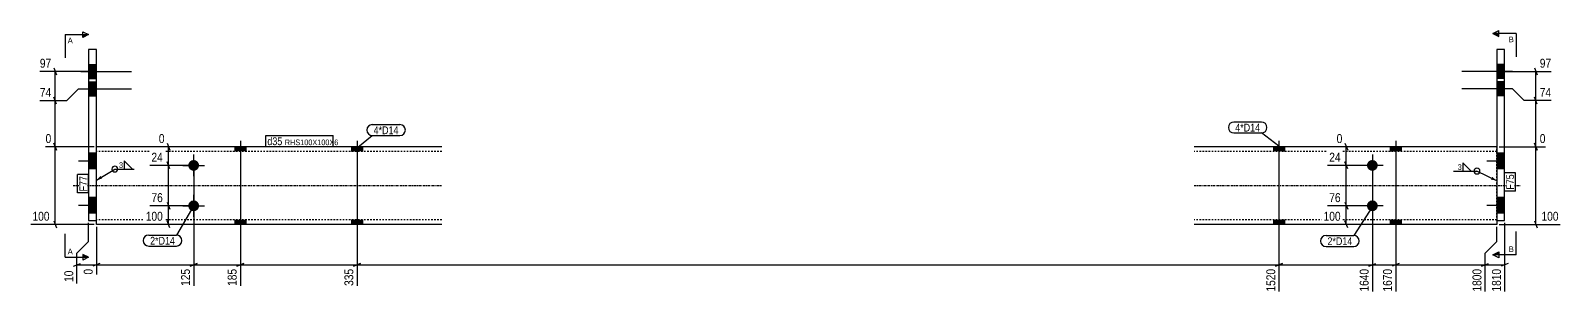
# Model space of a CAD drawing. Header units: millimetres. Extents: x 7 to 27937, y 5 to 621.
# Drawn here: x 7 to 1973, y 5 to 343 of the extents above; entities that cross this region are included whole.
import ezdxf

# ---------------------------------------------------------------- set-up
doc = ezdxf.new("R2010")
doc.units = ezdxf.units.MM
doc.linetypes.add('DXK_LINE_DOT2', pattern=[3.9198, 1.9599, -1.9599])
doc.linetypes.add('DXK_LINE_DOT3', pattern=[5.9187, 2.979, -0.9799, 0.9799, -0.9799])
for name, color, linetype in [('MÅLSÆTNING', 7, 'Continuous'), ('STÅL', 7, 'Continuous'), ('TEKST', 7, 'Continuous')]:
    doc.layers.add(name, color=color, linetype=linetype)
doc.styles.add('Arial', font='ARIAL.TTF', dxfattribs={"height": 0.2})
doc.styles.add('Arial Narrow', font='ARIALN.TTF', dxfattribs={"height": 0.2})

msp = doc.modelspace()

# ---------------------------------------------------------------- hatches: boundary and pattern name
at = {"layer": 'STÅL', "linetype": 'Continuous'}
for points in [[(91.6, 281.6), (91.6, 299.6), (81.6, 299.6), (81.6, 281.6)], [(1891.6, 299.6), (1891.6, 281.6), (1901.6, 281.6), (1901.6, 299.6)], [(91.6, 259.1), (91.6, 277.1), (81.6, 277.1), (81.6, 259.1)], [(1891.6, 277.1), (1891.6, 259.1), (1901.6, 259.1), (1901.6, 277.1)], [(91.6, 165.6), (91.6, 185.6), (81.6, 185.6), (81.6, 165.6)], [(269.6, 187.6), (283.6, 187.6), (283.6, 193.6), (269.6, 193.6)], [(269.6, 187.6), (283.6, 187.6), (283.6, 193.6), (269.6, 193.6)], [(419.6, 187.6), (433.6, 187.6), (433.6, 193.6), (419.6, 193.6)], [(419.6, 187.6), (433.6, 187.6), (433.6, 193.6), (419.6, 193.6)], [(1604.6, 187.6), (1618.6, 187.6), (1618.6, 193.6), (1604.6, 193.6)], [(1604.6, 187.6), (1618.6, 187.6), (1618.6, 193.6), (1604.6, 193.6)], [(1754.6, 187.6), (1768.6, 187.6), (1768.6, 193.6), (1754.6, 193.6)], [(1754.6, 187.6), (1768.6, 187.6), (1768.6, 193.6), (1754.6, 193.6)], [(1901.6, 165.6), (1901.6, 185.6), (1891.6, 185.6), (1891.6, 165.6)], [(216.6, 176.6, -1), (216.6, 162.6, -1)], [(1731.6, 162.6, -1), (1731.6, 176.6, -1)], [(91.6, 108.6), (91.6, 128.6), (81.6, 128.6), (81.6, 108.6)], [(216.6, 124.6, -1), (216.6, 110.6, -1)], [(1731.6, 110.6, -1), (1731.6, 124.6, -1)], [(1901.6, 108.6), (1901.6, 128.6), (1891.6, 128.6), (1891.6, 108.6)], [(269.6, 93.6), (283.6, 93.6), (283.6, 99.6), (269.6, 99.6)], [(269.6, 93.6), (283.6, 93.6), (283.6, 99.6), (269.6, 99.6)], [(419.6, 93.6), (433.6, 93.6), (433.6, 99.6), (419.6, 99.6)], [(419.6, 93.6), (433.6, 93.6), (433.6, 99.6), (419.6, 99.6)], [(1604.6, 93.6), (1618.6, 93.6), (1618.6, 99.6), (1604.6, 99.6)], [(1604.6, 93.6), (1618.6, 93.6), (1618.6, 99.6), (1604.6, 99.6)], [(1754.6, 93.6), (1768.6, 93.6), (1768.6, 99.6), (1754.6, 99.6)], [(1754.6, 93.6), (1768.6, 93.6), (1768.6, 99.6), (1754.6, 99.6)]]:
    msp.add_hatch(color=96, dxfattribs=at).paths.add_polyline_path(points)
at = {"layer": 'TEKST', "linetype": 'Continuous'}
for color, points in [(30, [(74.1, 334.2), (74.1, 338), (81.6, 338)]), (30, [(1894.1, 339.4), (1894.1, 335.7), (1886.6, 339.4)]), (3, [(99, 152.8), (91.6, 150.5), (97, 156)]), (3, [(1885.7, 154.8), (1891.6, 149.8), (1884, 151.4)]), (30, [(74.1, 51.4), (74.1, 55.1), (81.6, 51.4)]), (30, [(1894.1, 58.3), (1894.1, 54.5), (1886.6, 54.5)])]:
    msp.add_hatch(color=color, dxfattribs=at).paths.add_polyline_path(points)

# ---------------------------------------------------------------- linework, layer by layer
at = {"layer": 'MÅLSÆTNING', "color": 7, "linetype": 'Continuous'}
for p, q in [((36.8, 295.1), (40.4, 286.1)), ((1939.9, 295.1), (1943.5, 286.1)), ((88.6, 290.6), (18.9, 290.6)), ((38.6, 253.1), (38.6, 290.6)), ((1894.6, 290.6), (1961.4, 290.6)), ((1941.7, 253.1), (1941.7, 290.6)), ((40.4, 248.6), (36.8, 257.6)), ((40.4, 248.6), (36.8, 257.6)), ((53.6, 253.1), (68.6, 268.1)), ((53.6, 253.1), (68.6, 268.1)), ((68.6, 268.1), (88.6, 268.1)), ((68.6, 268.1), (88.6, 268.1)), ((1911.7, 268.1), (1894.6, 268.1)), ((1911.7, 268.1), (1894.6, 268.1)), ((1926.7, 253.1), (1911.7, 268.1)), ((1926.7, 253.1), (1911.7, 268.1)), ((1943.5, 248.6), (1939.9, 257.6)), ((1943.5, 248.6), (1939.9, 257.6)), ((18.9, 253.1), (53.6, 253.1)), ((18.9, 253.1), (53.6, 253.1)), ((38.6, 193.6), (38.6, 253.1)), ((1961.4, 253.1), (1926.7, 253.1)), ((1961.4, 253.1), (1926.7, 253.1)), ((36.8, 198.1), (40.4, 189.1)), ((40.4, 189.1), (36.8, 198.1)), ((182.4, 198.1), (186, 189.1)), ((1943.5, 189.1), (1939.9, 198.1)), ((88.6, 193.6), (26.2, 193.6)), ((88.6, 193.6), (26.2, 193.6)), ((38.6, 93.6), (38.6, 193.6)), ((205.5, 193.6), (171.8, 193.6)), ((184.2, 169.6), (184.2, 193.6)), ((1894.6, 193.6), (1954.1, 193.6)), ((1941.7, 93.6), (1941.7, 193.6)), ((213.6, 169.6), (160.1, 169.6)), ((213.6, 169.6), (160.1, 169.6)), ((186, 165.1), (182.4, 174.1)), ((186, 165.1), (182.4, 174.1)), ((184.2, 117.6), (184.2, 169.6)), ((216.6, 166.6), (216.6, 14.5)), ((216.6, 166.6), (216.6, 14.5)), ((1728.6, 169.6), (1674, 169.6)), ((1699.9, 165.1), (1696.3, 174.1)), ((1698.1, 117.6), (1698.1, 169.6)), ((1731.6, 166.6), (1731.6, 7.2)), ((1731.6, 166.6), (1731.6, 7.2)), ((182.4, 122.1), (186, 113.1)), ((182.4, 122.1), (186, 113.1)), ((1696.3, 122.1), (1699.9, 113.1)), ((1696.3, 122.1), (1699.9, 113.1)), ((213.6, 117.6), (160.1, 117.6)), ((213.6, 117.6), (160.1, 117.6)), ((184.2, 93.6), (184.2, 117.6)), ((1728.6, 117.6), (1674, 117.6)), ((1728.6, 117.6), (1674, 117.6)), ((1698.1, 93.6), (1698.1, 117.6)), ((88.6, 93.6), (7.2, 93.6)), ((36.8, 98.1), (40.4, 89.1)), ((81.6, 71.6), (81.6, 95.6)), ((91.6, 90.6), (91.6, 29.1)), ((205.5, 93.6), (152.8, 93.6)), ((186, 89.1), (182.4, 98.1)), ((276.6, 80.6), (276.6, 14.5)), ((276.6, 80.6), (276.6, 14.5)), ((426.6, 80.6), (426.6, 14.5)), ((426.6, 80.6), (426.6, 14.5)), ((1611.6, 80.6), (1611.6, 7.2)), ((1709.3, 93.6), (1666.7, 93.6)), ((1699.9, 89.1), (1696.3, 98.1)), ((1761.6, 80.6), (1761.6, 7.2)), ((1761.6, 80.6), (1761.6, 7.2)), ((1891.6, 71.6), (1891.6, 90.6)), ((1891.6, 71.6), (1891.6, 90.6)), ((1894.6, 93.6), (1973.1, 93.6)), ((1901.6, 95.6), (1901.6, 7.2)), ((1939.9, 98.1), (1943.5, 89.1)), ((66.6, 56.6), (81.6, 71.6)), ((1876.6, 56.6), (1891.6, 71.6)), ((1876.6, 56.6), (1891.6, 71.6)), ((62.1, 39.8), (71.1, 43.4)), ((66.6, 17.5), (66.6, 56.6)), ((66.6, 41.6), (91.6, 41.6)), ((96.1, 43.4), (87.1, 39.8)), ((221.1, 43.4), (212.1, 39.8)), ((212.1, 39.8), (221.1, 43.4)), ((216.6, 41.6), (276.6, 41.6)), ((281.1, 43.4), (272.1, 39.8)), ((272.1, 39.8), (281.1, 43.4)), ((276.6, 41.6), (426.6, 41.6)), ((431.1, 43.4), (422.1, 39.8)), ((422.1, 39.8), (431.1, 43.4)), ((426.6, 41.6), (1611.6, 41.6)), ((1607.1, 39.8), (1616.1, 43.4)), ((1727.1, 39.8), (1736.1, 43.4)), ((1731.6, 41.6), (1761.6, 41.6)), ((1766.1, 43.4), (1757.1, 39.8)), ((1766.1, 43.4), (1757.1, 39.8)), ((1872.1, 39.8), (1881.1, 43.4)), ((1876.6, 7.2), (1876.6, 56.6)), ((1876.6, 41.6), (1901.6, 41.6)), ((1906.1, 43.4), (1897.1, 39.8))]:
    msp.add_line(p, q, dxfattribs=at)
at = {"layer": 'STÅL', "color": 2, "linetype": 'Continuous'}
for p, q in [((81.6, 318.6), (81.6, 98.6)), ((91.6, 318.6), (81.6, 318.6)), ((91.6, 98.6), (91.6, 318.6)), ((1901.6, 318.6), (1891.6, 318.6)), ((1891.6, 318.6), (1891.6, 98.6)), ((1901.6, 98.6), (1901.6, 318.6)), ((535.6, 193.6), (91.6, 193.6)), ((1891.6, 193.6), (1502.6, 193.6)), ((81.6, 98.6), (91.6, 98.6)), ((91.6, 94.5), (91.6, 98.6)), ((1891.6, 98.6), (1901.6, 98.6)), ((1891.6, 98.6), (1891.6, 93.6)), ((91.6, 93.6), (91.6, 94.5)), ((535.6, 93.6), (91.6, 93.6)), ((1891.6, 93.6), (1502.6, 93.6))]:
    msp.add_line(p, q, dxfattribs=at)
at = {"layer": 'STÅL', "color": 96, "linetype": 'Continuous'}
for p, q in [((81.6, 299.6), (91.6, 299.6)), ((1901.6, 299.6), (1891.6, 299.6)), ((71.6, 290.6), (136.6, 290.6)), ((81.6, 281.6), (91.6, 281.6)), ((81.6, 277.1), (91.6, 277.1)), ((1911.6, 290.6), (1846.6, 290.6)), ((1901.6, 281.6), (1891.6, 281.6)), ((1901.6, 277.1), (1891.6, 277.1)), ((71.6, 268.1), (136.6, 268.1)), ((81.6, 259.1), (91.6, 259.1)), ((1911.6, 268.1), (1846.6, 268.1)), ((1901.6, 259.1), (1891.6, 259.1)), ((276.6, 201.1), (276.6, 63.6)), ((276.6, 201.1), (276.6, 63.6)), ((426.6, 201.1), (426.6, 63.6)), ((426.6, 201.1), (426.6, 63.6)), ((1611.6, 201.1), (1611.6, 63.6)), ((1611.6, 201.1), (1611.6, 63.6)), ((1761.6, 201.1), (1761.6, 63.6)), ((1761.6, 201.1), (1761.6, 63.6)), ((81.6, 185.6), (91.6, 185.6)), ((216.6, 155.6), (216.6, 183.6)), ((269.6, 193.6), (269.6, 187.6)), ((269.6, 193.6), (269.6, 187.6)), ((283.6, 193.6), (283.6, 187.6)), ((283.6, 193.6), (283.6, 187.6)), ((419.6, 193.6), (419.6, 187.6)), ((419.6, 193.6), (419.6, 187.6)), ((433.6, 193.6), (433.6, 187.6)), ((433.6, 193.6), (433.6, 187.6)), ((1604.6, 193.6), (1604.6, 187.6)), ((1604.6, 193.6), (1604.6, 187.6)), ((1618.6, 193.6), (1618.6, 187.6)), ((1618.6, 193.6), (1618.6, 187.6)), ((1731.6, 183.6), (1731.6, 155.6)), ((1754.6, 193.6), (1754.6, 187.6)), ((1754.6, 193.6), (1754.6, 187.6)), ((1768.6, 193.6), (1768.6, 187.6)), ((1768.6, 193.6), (1768.6, 187.6)), ((1891.6, 185.6), (1901.6, 185.6)), ((68.6, 175.6), (91.6, 175.6)), ((81.6, 165.6), (91.6, 165.6)), ((202.6, 169.6), (230.6, 169.6)), ((1745.6, 169.6), (1717.6, 169.6)), ((1878.6, 175.6), (1901.6, 175.6)), ((1891.6, 165.6), (1901.6, 165.6)), ((68.6, 118.6), (91.6, 118.6)), ((81.6, 128.6), (91.6, 128.6)), ((216.6, 103.6), (216.6, 131.6)), ((1731.6, 131.6), (1731.6, 103.6)), ((1878.6, 118.6), (1901.6, 118.6)), ((1891.6, 128.6), (1901.6, 128.6)), ((81.6, 108.6), (91.6, 108.6)), ((202.6, 117.6), (230.6, 117.6)), ((269.6, 99.6), (269.6, 93.6)), ((269.6, 99.6), (269.6, 93.6)), ((283.6, 99.6), (283.6, 93.6)), ((283.6, 99.6), (283.6, 93.6)), ((419.6, 99.6), (419.6, 93.6)), ((419.6, 99.6), (419.6, 93.6)), ((433.6, 99.6), (433.6, 93.6)), ((433.6, 99.6), (433.6, 93.6)), ((1604.6, 99.6), (1604.6, 93.6)), ((1604.6, 99.6), (1604.6, 93.6)), ((1618.6, 99.6), (1618.6, 93.6)), ((1618.6, 99.6), (1618.6, 93.6)), ((1745.6, 117.6), (1717.6, 117.6)), ((1754.6, 99.6), (1754.6, 93.6)), ((1754.6, 99.6), (1754.6, 93.6)), ((1768.6, 99.6), (1768.6, 93.6)), ((1768.6, 99.6), (1768.6, 93.6)), ((1891.6, 108.6), (1901.6, 108.6))]:
    msp.add_line(p, q, dxfattribs=at)
at = {"layer": 'STÅL', "color": 7, "linetype": 'DXK_LINE_DOT2'}
for p, q in [((91.6, 100.1), (91.6, 193.6)), ((535.6, 187.6), (91.6, 187.6)), ((1891.6, 187.6), (1502.6, 187.6)), ((1891.6, 98.6), (1891.6, 193.6)), ((91.6, 99.6), (91.6, 100.1)), ((535.6, 99.6), (91.6, 99.6)), ((91.6, 98.6), (91.6, 99.6)), ((1891.6, 99.6), (1502.6, 99.6))]:
    msp.add_line(p, q, dxfattribs=at)
at = {"layer": 'STÅL', "color": 7, "linetype": 'DXK_LINE_DOT3'}
for p, q in [((61.6, 143.6), (535.6, 143.6)), ((1502.6, 143.6), (1921.6, 143.6))]:
    msp.add_line(p, q, dxfattribs=at)
at = {"layer": 'TEKST', "color": 30, "linetype": 'Continuous'}
for p, q in [((74.1, 334.2), (74.1, 341.7)), ((74.1, 341.7), (81.6, 338)), ((81.6, 338), (74.1, 334.2)), ((1886.6, 339.4), (1894.1, 343.2)), ((1886.6, 339.4), (1894.1, 335.7)), ((1894.1, 335.7), (1894.1, 343.2)), ((81.6, 51.4), (74.1, 55.1)), ((1886.6, 54.5), (1894.1, 58.3)), ((1894.1, 50.8), (1886.6, 54.5)), ((1894.1, 58.3), (1894.1, 50.8))]:
    msp.add_line(p, q, dxfattribs=at)
at = {"layer": 'TEKST', "color": 3, "linetype": 'Continuous'}
msp.add_line((1891.6, 149.8), (1866.1, 162.3), dxfattribs=at)
for start, end in [(90, 270), (270, 90)]:
    msp.add_arc((1866.1, 162.3), 3.75, start, end, dxfattribs=at)

# ---------------------------------------------------------------- wipeouts: each hides what was drawn before it
at = {"color": 0, "linetype": 'Continuous'}
msp.add_wipeout([(61.3, 326.7), (61.3, 334.2), (54.6, 334.2), (54.6, 326.7)], dxfattribs=at).dxf.layer = 'TEKST'
at = {"color": 0}
for points in [[(479.9, 209.8), (479.9, 220.3), (447.9, 220.3), (447.9, 209.8)], [(1587.3, 213.2), (1587.3, 223.7), (1555.4, 223.7), (1555.4, 213.2)], [(125.7, 165.8), (125.7, 174.5), (120, 174.5), (120, 165.8)], [(1846.5, 163.2), (1846.5, 171.9), (1840.7, 171.9), (1840.7, 163.2)], [(192.6, 67.6), (192.6, 78.1), (160.6, 78.1), (160.6, 67.6)], [(1705.9, 67), (1705.9, 77.5), (1673.9, 77.5), (1673.9, 67)]]:
    msp.add_wipeout(points, dxfattribs=at).dxf.layer = 'TEKST'

# ---------------------------------------------------------------- next in the draw order: linework, layer by layer
at = {"layer": 'TEKST', "color": 7, "linetype": 'Continuous'}
for q in [(51.6, 308), (81.6, 338)]:
    msp.add_line((51.6, 338), q, dxfattribs=at)
at = {"layer": 'TEKST', "color": 3, "linetype": 'Continuous'}
for p, q in [((91.6, 150.5), (115.3, 164.9)), ((115.3, 164.9), (140.1, 164.9)), ((138, 164.9), (127.3, 175.6)), ((127.3, 175.6), (127.3, 164.9)), ((127.3, 164.9), (138, 164.9)), ((1836.1, 162.3), (1866.1, 162.3)), ((1858.7, 162.3), (1848, 173)), ((1848, 173), (1848, 162.3)), ((1848, 162.3), (1858.7, 162.3))]:
    msp.add_line(p, q, dxfattribs=at)
for start, end in [(90, 270), (270, 90)]:
    msp.add_arc((115.3, 164.9), 3.75, start, end, dxfattribs=at)

# ---------------------------------------------------------------- next in the draw order: texts
at = {"layer": 'TEKST', "color": 3, "linetype": 'Continuous', "style": 'Arial'}
msp.add_text('A', height=7.16, dxfattribs=at).set_placement((54.6, 326.7))
at = {"layer": 'TEKST', "color": 3, "style": 'Arial Narrow'}
for p in [(120.6, 166.4), (1841.3, 163.8)]:
    msp.add_text('3', height=7.16, dxfattribs=at).set_placement(p)

# ---------------------------------------------------------------- next in the draw order: wipeouts: each hides what was drawn before it
at = {"color": 0, "linetype": 'Continuous'}
for points, layer in [([(35.9, 293), (35.9, 309.8), (16.5, 309.8), (16.5, 293)], 'MÅLSÆTNING'), ([(1963.8, 293), (1963.8, 309.8), (1944.4, 309.8), (1944.4, 293)], 'MÅLSÆTNING'), ([(35.9, 255.5), (35.9, 272.3), (16.5, 272.3), (16.5, 255.5)], 'MÅLSÆTNING'), ([(35.9, 196), (35.9, 212.8), (23.8, 212.8), (23.8, 196)], 'MÅLSÆTNING'), ([(181.5, 196), (181.5, 212.8), (169.4, 212.8), (169.4, 196)], 'MÅLSÆTNING'), ([(1956.5, 196), (1956.5, 212.8), (1944.4, 212.8), (1944.4, 196)], 'MÅLSÆTNING'), ([(1693.3, 172), (1693.3, 188.8), (1673.8, 188.8), (1673.8, 172)], 'MÅLSÆTNING'), ([(179.3, 120), (179.3, 136.8), (159.9, 136.8), (159.9, 120)], 'MÅLSÆTNING'), ([(1693.3, 120), (1693.3, 136.8), (1673.8, 136.8), (1673.8, 120)], 'MÅLSÆTNING'), ([(33.7, 96), (33.7, 112.8), (7, 112.8), (7, 96)], 'MÅLSÆTNING'), ([(1973.3, 96), (1973.3, 112.8), (1946.6, 112.8), (1946.6, 96)], 'MÅLSÆTNING'), ([(89.2, 38.8), (72.4, 38.8), (72.4, 26.7), (89.2, 26.7)], 'MÅLSÆTNING'), ([(274.2, 38.8), (257.4, 38.8), (257.4, 12.1), (274.2, 12.1)], 'MÅLSÆTNING'), ([(424.2, 38.8), (407.4, 38.8), (407.4, 12.1), (424.2, 12.1)], 'MÅLSÆTNING'), ([(1609.2, 38.8), (1592.4, 38.8), (1592.4, 4.8), (1609.2, 4.8)], 'MÅLSÆTNING'), ([(1899.2, 38.8), (1882.4, 38.8), (1882.4, 4.8), (1899.2, 4.8)], 'MÅLSÆTNING'), ([(1913.6, 328.2), (1913.6, 335.7), (1906.9, 335.7), (1906.9, 328.2)], 'TEKST'), ([(61.3, 55.1), (61.3, 62.6), (54.6, 62.6), (54.6, 55.1)], 'TEKST'), ([(1913.6, 58.3), (1913.6, 65.8), (1906.9, 65.8), (1906.9, 58.3)], 'TEKST')]:
    msp.add_wipeout(points, dxfattribs=at).dxf.layer = layer
at = {"color": 0}
for points in [[(479.9, 209.8), (479.9, 220.3), (447.9, 220.3), (447.9, 209.8)], [(1587.3, 213.2), (1587.3, 223.7), (1555.4, 223.7), (1555.4, 213.2)], [(330.5, 195.7), (330.5, 206.2), (311.3, 206.2), (311.3, 195.7)], [(1913.7, 158.1), (1903.2, 158.1), (1903.2, 138.3), (1913.7, 138.3)], [(79.7, 156), (69.2, 156), (69.2, 136.1), (79.7, 136.1)], [(192.6, 67.6), (192.6, 78.1), (160.6, 78.1), (160.6, 67.6)], [(1705.9, 67), (1705.9, 77.5), (1673.9, 77.5), (1673.9, 67)]]:
    msp.add_wipeout(points, dxfattribs=at).dxf.layer = 'TEKST'

# ---------------------------------------------------------------- next in the draw order: linework, layer by layer
at = {"layer": 'MÅLSÆTNING', "color": 7, "linetype": 'Continuous'}
for p, q in [((1941.7, 193.6), (1941.7, 253.1)), ((1696.3, 198.1), (1699.9, 189.1)), ((1939.9, 198.1), (1943.5, 189.1)), ((1709.3, 193.6), (1685.7, 193.6)), ((1698.1, 169.6), (1698.1, 193.6)), ((1894.6, 193.6), (1954.1, 193.6)), ((1728.6, 169.6), (1674, 169.6)), ((1699.9, 165.1), (1696.3, 174.1)), ((91.6, 90.6), (91.6, 29.1)), ((1611.6, 80.6), (1611.6, 7.2)), ((96.1, 43.4), (87.1, 39.8)), ((91.6, 41.6), (216.6, 41.6)), ((1616.1, 43.4), (1607.1, 39.8)), ((1611.6, 41.6), (1731.6, 41.6)), ((1761.6, 41.6), (1876.6, 41.6)), ((1872.1, 39.8), (1881.1, 43.4)), ((1876.6, 7.2), (1876.6, 56.6))]:
    msp.add_line(p, q, dxfattribs=at)
at = {"layer": 'TEKST', "color": 7, "linetype": 'Continuous'}
for p, q in [((1916.6, 339.4), (1886.6, 339.4)), ((1916.6, 339.4), (1916.6, 309.4)), ((446.1, 222.1), (481.7, 222.1)), ((1553.6, 225.5), (1589.1, 225.5)), ((427.5, 193.2), (446.1, 208)), ((446.1, 208), (481.7, 208)), ((1553.6, 211.4), (1589.1, 211.4)), ((1611.4, 194.3), (1589.1, 211.4)), ((216.6, 117.8), (194.4, 79.9)), ((1731.6, 116.8), (1707.7, 79.3)), ((51.6, 51.4), (51.6, 81.4)), ((158.8, 79.9), (194.4, 79.9)), ((1672.1, 79.3), (1707.7, 79.3)), ((1916.6, 54.5), (1916.6, 84.5)), ((158.8, 65.8), (194.4, 65.8)), ((1672.1, 65.2), (1707.7, 65.2)), ((51.6, 51.4), (81.6, 51.4)), ((1916.6, 54.5), (1886.6, 54.5))]:
    msp.add_line(p, q, dxfattribs=at)
at = {"layer": 'TEKST', "color": 30, "linetype": 'Continuous'}
for p in [(74.1, 55.1), (81.6, 51.4)]:
    msp.add_line(p, (74.1, 47.6), dxfattribs=at)
at = {"layer": 'TEKST', "color": 7, "linetype": 'Continuous'}
for centre, start, end in [((446.1, 215.1), 90, 270), ((481.7, 215.1), 270, 90), ((1553.6, 218.4), 90, 270), ((1589.1, 218.4), 270, 90), ((158.8, 72.9), 90, 270), ((194.4, 72.9), 270, 90), ((1672.1, 72.3), 90, 270), ((1707.7, 72.3), 270, 90)]:
    msp.add_arc(centre, 7.05, start, end, dxfattribs=at)

# ---------------------------------------------------------------- next in the draw order: texts
at = {"layer": 'MÅLSÆTNING', "color": 3, "linetype": 'Continuous', "style": 'Arial Narrow'}
for s, height, p in [('97', 11.45, (18.9, 295.4)), ('97', 11.45, (1946.8, 295.4)), ('74', 11.45, (18.9, 257.9)), ('0', 11.5, (26.2, 198.4)), ('0', 11.5, (171.8, 198.4)), ('0', 11.5, (1946.8, 198.4)), ('24', 11.45, (1676.2, 174.4)), ('100', 11.45, (9.4, 98.4)), ('100', 11.45, (1949, 98.4))]:
    msp.add_text(s, height=height, dxfattribs=at).set_placement(p)
for s, height, p in [('0', 11.5, (86.8, 29.1)), ('185', 11.45, (271.8, 14.5)), ('335', 11.45, (421.8, 14.5)), ('1520', 11.45, (1606.8, 7.2)), ('1810', 11.45, (1896.8, 7.2))]:
    msp.add_text(s, height=height, rotation=90.0002, dxfattribs=at).set_placement(p)
at = {"layer": 'TEKST', "color": 3, "linetype": 'Continuous', "style": 'Arial'}
for s, p in [('B', (1906.9, 328.2)), ('A', (54.6, 55.1)), ('B', (1906.9, 58.3))]:
    msp.add_text(s, height=7.16, dxfattribs=at).set_placement(p)
at = {"layer": 'TEKST', "color": 3, "style": 'Arial Narrow'}
for s, p in [('4*D14', (447.9, 209.8)), ('4*D14', (1555.4, 213.2)), ('2*D14', (160.6, 67.6)), ('2*D14', (1673.9, 67))]:
    msp.add_text(s, height=10.02, dxfattribs=at).set_placement(p)

# ---------------------------------------------------------------- next in the draw order: wipeouts: each hides what was drawn before it
at = {"color": 0, "linetype": 'Continuous'}
for points in [[(179.3, 96), (179.3, 112.8), (152.6, 112.8), (152.6, 96)], [(1693.3, 96), (1693.3, 112.8), (1666.5, 112.8), (1666.5, 96)], [(64.2, 36.7), (47.4, 36.7), (47.4, 17.2), (64.2, 17.2)]]:
    msp.add_wipeout(points, dxfattribs=at).dxf.layer = 'MÅLSÆTNING'
at = {"color": 0}
for points in [[(330.5, 195.7), (330.5, 206.2), (311.3, 206.2), (311.3, 195.7)], [(1913.7, 158.1), (1903.2, 158.1), (1903.2, 138.3), (1913.7, 138.3)], [(79.7, 156), (69.2, 156), (69.2, 136.1), (79.7, 136.1)]]:
    msp.add_wipeout(points, dxfattribs=at).dxf.layer = 'TEKST'

# ---------------------------------------------------------------- next in the draw order: linework, layer by layer
at = {"layer": 'TEKST', "color": 7, "linetype": 'Continuous'}
for p, q in [((309.5, 193.9), (309.5, 208)), ((67.4, 134.3), (67.4, 157.8)), ((81.5, 157.8), (67.4, 157.8)), ((81.5, 134.3), (81.5, 157.8)), ((1901.4, 136.5), (1901.4, 159.9)), ((1915.5, 159.9), (1901.4, 159.9)), ((1915.5, 136.5), (1915.5, 159.9)), ((81.5, 134.3), (67.4, 134.3)), ((1915.5, 136.5), (1901.4, 136.5))]:
    msp.add_line(p, q, dxfattribs=at)

# ---------------------------------------------------------------- next in the draw order: texts
at = {"layer": 'MÅLSÆTNING', "color": 3, "linetype": 'Continuous', "style": 'Arial Narrow'}
for s, p in [('76', (162.3, 122.4)), ('76', (1676.2, 122.4)), ('100', (155, 98.4)), ('100', (1668.9, 98.4))]:
    msp.add_text(s, height=11.45, dxfattribs=at).set_placement(p)
msp.add_text('10', height=11.45, rotation=90.0002, dxfattribs=at).set_placement((61.8, 19.6))
at = {"layer": 'TEKST', "color": 3, "style": 'Arial Narrow'}
for s, p in [('F75', (1913.7, 138.3)), ('F77', (79.7, 136.1))]:
    msp.add_text(s, height=10.02, rotation=90.0002, dxfattribs=at).set_placement(p)

# ---------------------------------------------------------------- next in the draw order: wipeouts: each hides what was drawn before it
at = {"color": 0, "linetype": 'Continuous'}
for points in [[(1963.8, 255.5), (1963.8, 272.3), (1944.4, 272.3), (1944.4, 255.5)], [(1695.4, 196), (1695.4, 212.8), (1683.3, 212.8), (1683.3, 196)], [(179.3, 172), (179.3, 188.8), (159.9, 188.8), (159.9, 172)], [(214.2, 38.8), (197.4, 38.8), (197.4, 12.1), (214.2, 12.1)], [(1759.2, 38.8), (1742.4, 38.8), (1742.4, 4.8), (1759.2, 4.8)], [(1874.2, 38.8), (1857.4, 38.8), (1857.4, 4.8), (1874.2, 4.8)]]:
    msp.add_wipeout(points, dxfattribs=at).dxf.layer = 'MÅLSÆTNING'
at = {"color": 0}
msp.add_wipeout([(394, 195.7), (394, 203.2), (333.7, 203.2), (333.7, 195.7)], dxfattribs=at).dxf.layer = 'TEKST'

# ---------------------------------------------------------------- next in the draw order: linework, layer by layer
at = {"layer": 'MÅLSÆTNING', "color": 7, "linetype": 'Continuous'}
msp.add_line((1727.1, 39.8), (1736.1, 43.4), dxfattribs=at)

# ---------------------------------------------------------------- next in the draw order: texts
at = {"layer": 'MÅLSÆTNING', "color": 3, "linetype": 'Continuous', "style": 'Arial Narrow'}
for s, height, p in [('74', 11.45, (1946.8, 257.9)), ('0', 11.5, (1685.7, 198.4)), ('24', 11.45, (162.3, 174.4))]:
    msp.add_text(s, height=height, dxfattribs=at).set_placement(p)
for s, p in [('125', (211.8, 14.5)), ('1670', (1756.8, 7.2)), ('1800', (1871.8, 7.2))]:
    msp.add_text(s, height=11.45, rotation=90.0002, dxfattribs=at).set_placement(p)

# ---------------------------------------------------------------- next in the draw order: wipeouts: each hides what was drawn before it
at = {"color": 0}
msp.add_wipeout([(394, 195.7), (394, 203.2), (333.7, 203.2), (333.7, 195.7)], dxfattribs=at).dxf.layer = 'TEKST'

# ---------------------------------------------------------------- next in the draw order: linework, layer by layer
at = {"layer": 'TEKST', "color": 7, "linetype": 'Continuous'}
for p, q in [((309.5, 208), (395.8, 208)), ((395.8, 193.9), (395.8, 208)), ((309.5, 193.9), (395.8, 193.9))]:
    msp.add_line(p, q, dxfattribs=at)

# ---------------------------------------------------------------- next in the draw order: texts
at = {"layer": 'TEKST', "color": 3, "style": 'Arial Narrow'}
for s, height, p in [('d35', 10.02, (311.3, 195.7)), ('RHS100X100X6', 7.158, (333.7, 195.7))]:
    msp.add_text(s, height=height, dxfattribs=at).set_placement(p)

# ---------------------------------------------------------------- next in the draw order: wipeouts: each hides what was drawn before it
at = {"color": 0, "linetype": 'Continuous'}
msp.add_wipeout([(1729.2, 38.8), (1712.4, 38.8), (1712.4, 4.8), (1729.2, 4.8)], dxfattribs=at).dxf.layer = 'MÅLSÆTNING'

# ---------------------------------------------------------------- next in the draw order: texts
at = {"layer": 'MÅLSÆTNING', "color": 3, "linetype": 'Continuous', "style": 'Arial Narrow'}
msp.add_text('1640', height=11.45, rotation=90.0002, dxfattribs=at).set_placement((1726.8, 7.2))

doc.saveas('drawing.dxf')
